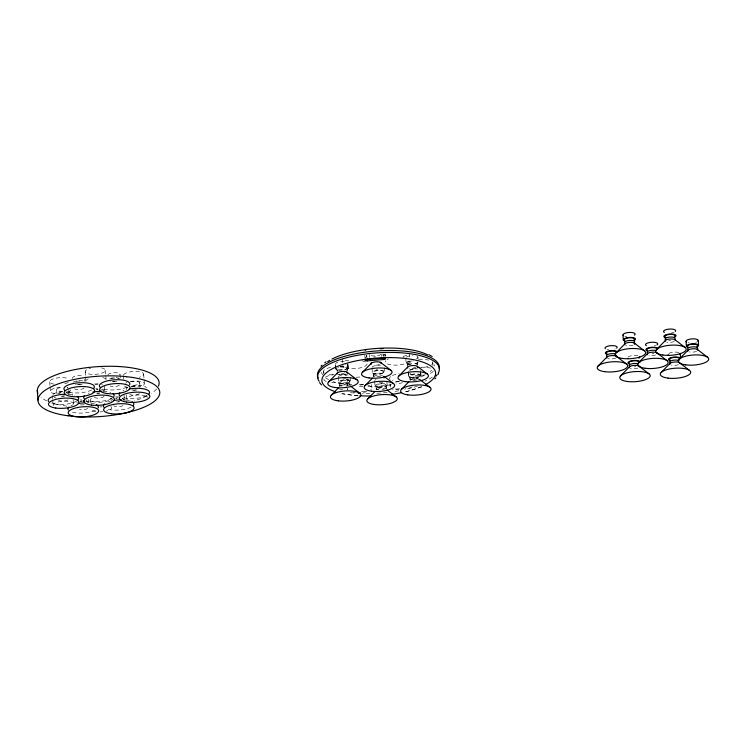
<?xml version="1.0" encoding="UTF-8"?>
<svg xmlns="http://www.w3.org/2000/svg" width="746" height="746" viewBox="0 0 746 746"><rect width="100%" height="100%" fill="white"/><g stroke="black" fill="none" stroke-linecap="round" stroke-linejoin="round"><path stroke-width="0.56" stroke-dasharray="3.73 2.8" d="M421.947 386.857L403.661 392.499M358.164 395.93L341.696 393.804M408.407 371.34L408.799 376.525M339.766 384.805L339.906 386.624L339.579 382.12M335.97 369.121L335.579 363.936L335.933 368.925M373.69 377.252L373.354 372.534M432.792 362.64L433.016 365.922M420.93 375.49A6.108 2.014 -4 0 0 411.699 374.371A6.108 2.014 -4 0 0 411.895 377.858A6.108 2.014 -4 0 0 420.93 375.49L420.66 371.508L420.893 375.285M419.923 375.555A5.091 1.679 -4 0 1 412.389 377.532A5.091 1.679 -4 0 1 412.221 374.623A5.091 1.679 -4 0 1 419.923 375.555L420.222 380.031M417.947 357.241L418.086 359.227M417.284 362.286L417.471 364.971M413.937 376.693L414.17 380.012M409.209 353.529L409.442 356.905M409.768 376.254L410.086 380.833M408.472 372.338L408.752 376.32M407.13 362.948L407.316 365.633M405.768 358.033L406.113 363.013A6.108 2.014 -4 0 0 409.815 364.626M389.953 383.789L390.111 386.018M385.123 353.893L385.29 356.28M386.866 381.001L387.146 384.983M384.936 356.467L384.777 354.191A12.206 4.038 -4 0 0 386.988 356.299M386.139 385.067L386.456 389.664M383.192 354.191L383.341 356.318M384.246 367.806L384.526 371.806A6.108 2.014 -4 0 1 375.48 374.156A6.108 2.014 -4 0 1 375.285 370.669A6.108 2.014 -4 0 1 384.526 371.788M382.996 353.93L383.146 356.056M383.509 371.853A5.091 1.679 -4 0 1 375.975 373.83A5.091 1.679 -4 0 1 375.816 370.921A5.091 1.679 -4 0 1 383.509 371.853L383.696 374.557M381.598 354.425L381.738 356.411M376.003 385.915L376.32 390.372M374.641 381.019L374.996 385.999M372.058 368.617L372.338 372.618M371.685 384.544L371.928 387.92M369.363 354.443L369.578 357.437M366.79 355.282L366.939 357.418M364.822 354.993L365.027 357.987M350.471 377.411L350.751 381.392A6.108 2.014 -4 0 1 341.659 383.742A6.108 2.014 -4 0 1 341.565 380.246A6.108 2.014 -4 0 1 350.751 381.392M349.734 381.458A5.091 1.679 -4 0 1 342.162 383.416A5.091 1.679 -4 0 1 342.078 380.497A5.091 1.679 -4 0 1 349.734 381.458L350.051 386.008M348.093 368.291L347.757 363.106L348.112 368.086M347.095 368.16L347.282 370.837M347.03 381.924L347.571 389.673A12.206 4.038 -4 0 1 347.757 388.778M342.302 358.817L342.61 363.227M338.218 377.206L338.563 382.185M336.94 368.85L337.136 371.536M323.354 371.527L323.531 373.998M146.971 395.492L147.121 397.618M143.689 374.166L143.987 378.427M144.062 379.49L144.36 383.742M139.707 382.819L139.987 386.81M126.54 394.904L126.839 399.157M123.388 375.546L123.836 381.933M123.995 394.485L124.34 399.474M119.994 374.324L120.274 378.325M111.219 401.46L110.995 398.261A10.174 3.366 -4 0 1 98.976 402.308A10.174 3.366 -4 0 1 91.357 398.271M105.456 370.361L105.755 374.623M105.829 375.686L106.128 379.938M104.263 385.906L104.617 390.895M90.695 399.483L90.993 403.745M88.671 399.436L88.886 402.43M85.156 371.583L85.454 375.844M85.529 376.907L85.827 381.159M84.68 379.313L84.82 381.318M73.136 399.623L73.434 403.875M68.791 388.759L69.145 393.757M56.64 389.785L56.92 393.776M52.462 395.678L52.686 398.877M52.761 399.94L53.134 405.255M49.702 381.812L50.001 386.064M50.075 387.127L50.374 391.389M347.757 363.106L348.065 367.881M420.585 370.51L420.912 375.695M380.619 376.31A5.091 1.679 -4 0 1 373.653 375.536A5.091 1.679 -4 0 1 378.595 373.205A5.091 1.679 -4 0 1 383.593 374.902M373.774 376.786A5.091 1.679 -4 0 1 377.355 375.266A5.091 1.679 -4 0 1 382.446 375.415M377.588 369.27A6.108 2.014 -4 0 1 376.282 369.27M372.012 367.433A6.108 2.014 -4 0 1 380.469 365.214M341.957 386.036A5.091 1.679 -4 0 1 340.67 383.77A5.091 1.679 -4 0 1 347.729 382.903A5.091 1.679 -4 0 1 349.016 385.169A5.091 1.679 -4 0 0 340.325 386.008M347.664 385.701A5.091 1.679 -4 0 1 345.911 386.055M346.163 378.623A6.108 2.014 -4 0 1 343.113 378.865M338.339 376.786A6.108 2.014 -4 0 1 342.582 374.977A6.108 2.014 -4 0 1 348.671 375.126M378.763 389.794A5.091 1.679 -4 0 1 376.926 387.566A5.091 1.679 -4 0 1 384.05 386.596A5.091 1.679 -4 0 1 385.393 388.89M384.302 389.328A5.091 1.679 -4 0 1 382.036 389.794M376.646 389.785A5.091 1.679 -4 0 1 380.702 388.461A5.091 1.679 -4 0 1 385.477 388.834M382.773 382.288A6.108 2.014 -4 0 1 379.425 382.567M374.772 380.451A6.108 2.014 -4 0 1 376.143 379.462M383.714 378.567A6.108 2.014 -4 0 1 384.246 378.642M416.66 380.078A5.091 1.679 -4 0 1 409.955 378.856A5.091 1.679 -4 0 1 416.93 376.907A5.091 1.679 -4 0 1 418.786 379.49M410.244 380.404A5.091 1.679 -4 0 1 414.776 378.847A5.091 1.679 -4 0 1 419.849 379.555M409.302 370.193A6.108 2.014 -4 0 1 417.676 369M418.18 362.64A6.108 2.014 -4 0 1 416.026 363.955M406.113 363.004A6.108 2.014 -4 0 1 409.806 360.905M417.042 361.801A5.091 1.679 -4 0 1 415.391 363.731M411.214 364.328A5.091 1.679 -4 0 1 407.232 362.603A5.091 1.679 -4 0 1 413.2 360.905M407.344 365.456A5.091 1.679 -4 0 1 407.549 365.102M408.221 364.598A5.091 1.679 -4 0 1 413.387 363.582A5.091 1.679 -4 0 1 417.359 364.635M415.923 368.263A5.091 1.679 -4 0 1 409.274 368.71M416.921 356.196A6.108 2.014 -4 0 1 415.681 358.975M406.253 357.194A6.108 2.014 -4 0 1 413.051 355.581M373.746 357.138A6.108 2.014 -4 0 1 375.947 356.886M379.416 364.589A5.091 1.679 -4 0 1 373.047 365.046M381.029 354.397A6.108 2.014 -4 0 1 375.844 355.926A6.108 2.014 -4 0 1 370.23 355.301M340.064 366.715A6.108 2.014 -4 0 1 347.683 367.405A6.108 2.014 -4 0 1 344.559 370.184M337.929 370.258A6.108 2.014 -4 0 1 336.157 368.319M340.39 367.013A5.091 1.679 -4 0 1 347.086 368.291A5.091 1.679 -4 0 1 339.822 370.156A5.091 1.679 -4 0 1 338.619 367.47M337.211 371.191A5.091 1.679 -4 0 1 337.658 370.725M338.805 370.147A5.091 1.679 -4 0 1 346.825 370.193M346.079 374.007A5.091 1.679 -4 0 1 338.404 374.408M346.181 364.598A6.108 2.014 -4 0 1 345.762 364.766M335.905 364.533A6.108 2.014 -4 0 1 338.33 362.043A6.108 2.014 -4 0 1 345.771 361.773M347.739 378.893A12.206 4.038 -4 0 1 330.077 382.353M326.328 381.486A12.206 4.038 -4 0 1 334.189 374.576M338.656 374.343A12.206 4.038 -4 0 1 346.797 375.872M344.689 372.888A12.206 4.038 -4 0 1 338.525 374.529M332.949 374.902A12.206 4.038 -4 0 1 327.494 374.333M324.09 372.888A12.206 4.038 -4 0 1 333.024 366.995M340.418 366.78A12.206 4.038 -4 0 1 347.711 370.137M361.875 360.831A12.206 4.038 -4 0 1 360.654 367.806A12.206 4.038 -4 0 1 342.768 365.381M366.267 355.255A12.206 4.038 -4 0 1 365.074 358.22M348.755 360.859A12.206 4.038 -4 0 1 344.783 360.001M409.498 360.971A12.206 4.038 -4 0 1 394.97 365.13A12.206 4.038 -4 0 1 385.673 360.775M386.988 359.628A12.206 4.038 -4 0 1 388.48 358.863M402.887 357.054A12.206 4.038 -4 0 1 403.847 357.175M406.719 355.171A12.206 4.038 -4 0 1 402.476 356.616M433.267 371.042A12.206 4.038 -4 0 1 429.09 373.895M425.351 374.856A12.206 4.038 -4 0 1 410.16 373.737M410.002 370.389A12.206 4.038 -4 0 1 416.175 367.937M420.38 367.33A12.206 4.038 -4 0 1 431.897 368.738M432.344 361.81A12.206 4.038 -4 0 1 431.682 364.673M427.943 366.435A12.206 4.038 -4 0 1 421.425 367.638M415.755 367.666A12.206 4.038 -4 0 1 413.582 367.396M408.472 364.673A12.206 4.038 -4 0 1 413.396 360.85M418.748 359.777A12.206 4.038 -4 0 1 428.67 360.113M412.314 386.866A12.206 4.038 -4 0 1 405.087 388.946M399.063 389.281A12.206 4.038 -4 0 1 394.41 388.759M390.69 387.137A12.206 4.038 -4 0 1 391.128 384.265M395.529 382.241A12.206 4.038 -4 0 1 399.492 381.42M409.573 373.933A12.206 4.038 -4 0 1 408.519 380.46M399.371 381.635A12.206 4.038 -4 0 1 392.275 380.647M390.158 379.481A12.206 4.038 -4 0 1 390.587 376.599M392.415 375.508A12.206 4.038 -4 0 1 399.194 373.727M367.937 385.253A12.206 4.038 -4 0 1 370.669 389.86M366.967 391.557A12.206 4.038 -4 0 1 361.969 392.592M355.357 392.797A12.206 4.038 -4 0 1 353.39 392.601M359.246 384.74A12.206 4.038 -4 0 1 364.132 384.703M363.936 384.526A12.206 4.038 -4 0 1 357.968 385.188M351.916 384.787A12.206 4.038 -4 0 1 349.165 379.425M356.131 377.364A12.206 4.038 -4 0 1 361.306 376.972M417.527 386.064A61.041 20.179 -4 0 1 404.752 389.58M398.728 390.783A61.041 20.179 -4 0 1 392.471 391.781M387.127 392.452A61.041 20.179 -4 0 1 376.282 393.319M369.792 393.524A61.041 20.179 -4 0 1 362.342 393.468M354.145 393.021A61.041 20.179 -4 0 1 350.228 392.638M421.481 386.596A56.976 18.827 -4 0 1 404.173 392.098M357.912 395.66A56.976 18.827 -4 0 1 342.274 393.552M432.316 377.075A61.041 20.179 -4 0 1 425.071 381.122M399.614 388.675A61.041 20.179 -4 0 1 392.331 389.869M365.381 391.622A61.041 20.179 -4 0 1 360.122 391.482M342.703 389.673A61.041 20.179 -4 0 1 339.271 389.002M434.853 364.71A56.976 18.827 -4 0 1 434.489 366.072M431.692 370.175A56.976 18.827 -4 0 1 430.2 371.517M424.185 375.397A56.976 18.827 -4 0 1 412.939 379.966M402.598 382.726A56.976 18.827 -4 0 1 396.014 384.013M391.137 384.777A56.976 18.827 -4 0 1 366.967 386.419M363.022 386.363A56.976 18.827 -4 0 1 357.241 386.083M348.186 385.132A56.976 18.827 -4 0 1 333.173 381.588M328.669 379.63A56.976 18.827 -4 0 1 323.82 376.236M322.748 374.996A56.976 18.827 -4 0 1 321.461 372.422M653.86 353.427A5.091 1.679 -4 0 1 652.023 353.641M655.575 354.937A5.091 1.679 -4 0 1 648.927 355.338M655.753 345.51A6.108 2.014 -4 0 1 654.214 345.948M615.804 358.033A5.091 1.679 -4 0 1 607.897 358.602M615.226 348.914A6.108 2.014 -4 0 1 614.741 349.072M608.643 349.688A6.108 2.014 -4 0 1 607.067 349.454M635.797 366.65A5.091 1.679 -4 0 1 634.268 366.836M637.783 368.076A5.091 1.679 -4 0 1 630.37 368.384M627.955 357.12A6.108 2.014 -4 0 1 633.13 355.506A6.108 2.014 -4 0 1 638.874 356.14M678.478 364.617A5.091 1.679 -4 0 1 671.297 365.102M668.826 353.445A6.108 2.014 -4 0 1 678.897 352.532M696.615 351.338A5.091 1.679 -4 0 1 689.192 351.879M696.708 341.938A6.108 2.014 -4 0 1 695.794 342.274M689.136 342.834A6.108 2.014 -4 0 1 688.11 342.656M670.729 340.381A5.091 1.679 -4 0 1 668.742 340.446M674.225 341.463A5.091 1.679 -4 0 1 666.821 342.116M674.095 332.156A6.108 2.014 -4 0 1 671.54 332.875M633.121 345.1A5.091 1.679 -4 0 1 625.726 345.342M626.677 336.483A6.108 2.014 -4 0 1 624.7 336.157M156.548 389.03A61.041 20.179 -4 0 1 151.485 393.329M146.738 396.042A61.041 20.179 -4 0 1 134.401 400.854M102.165 406.775A61.041 20.179 -4 0 1 99.992 406.943M66.795 406.122A61.041 20.179 -4 0 1 51.922 402.868M46.756 400.863A61.041 20.179 -4 0 1 41.002 397.348M66.058 392.321A6.108 2.014 -4 0 1 68.865 394.522M64.557 396.135A6.108 2.014 -4 0 1 61.2 396.303M57.759 393.599A6.108 2.014 -4 0 1 62.673 392.275M62.561 391.305A6.108 2.014 -4 0 1 56.631 389.692A6.108 2.014 -4 0 1 62.319 387.277M67.187 387.622A6.108 2.014 -4 0 1 67.933 387.901M66.002 392.713A5.091 1.679 -4 0 1 68.11 394.149M64.315 395.818A5.091 1.679 -4 0 1 62.468 395.977M58.925 393.552A5.091 1.679 -4 0 1 60.445 392.983M76.679 401.05A15.265 5.045 -4 0 1 51.25 403.185M68.1 394.289A15.265 5.045 -4 0 1 74.6 395.259M68.073 399.781A5.091 1.679 -4 0 1 63.009 401.096A5.091 1.679 -4 0 1 58.505 400.108M85.967 400.928A6.108 2.014 -4 0 1 88.783 402.84M84.139 404.733A6.108 2.014 -4 0 1 79.151 404.696M76.801 402.859A6.108 2.014 -4 0 1 77.332 402.29M80.251 401.171A6.108 2.014 -4 0 1 82.06 400.882M81.948 399.903A6.108 2.014 -4 0 1 80.251 399.875M85.827 401.311A5.091 1.679 -4 0 1 87.786 402.84M80.214 401.553A5.091 1.679 -4 0 1 82.181 401.217M95.348 410.244A15.265 5.045 -4 0 1 70.889 411.736M70.954 405.712A15.265 5.045 -4 0 1 72.94 404.864M91.096 403.166A15.265 5.045 -4 0 1 94.444 403.884M87.702 408.435A5.091 1.679 -4 0 1 79.384 409.34M122.185 398.084A6.108 2.014 -4 0 1 124.069 400.108M119.528 401.768A6.108 2.014 -4 0 1 116.451 401.917M112.189 400.061A6.108 2.014 -4 0 1 112.916 399.231M115.844 398.168A6.108 2.014 -4 0 1 118.194 397.86M118.577 396.853A6.108 2.014 -4 0 1 115.509 396.891M122.204 398.569A5.091 1.679 -4 0 1 123.099 400.07M119.313 401.46A5.091 1.679 -4 0 1 118.297 401.553M115.826 398.541A5.091 1.679 -4 0 1 116.702 398.364M131.128 407.102A15.265 5.045 -4 0 1 105.941 408.594M107.993 402.038A15.265 5.045 -4 0 1 110.156 401.32M123.109 399.893A15.265 5.045 -4 0 1 130.466 401.087M123.053 405.535A5.091 1.679 -4 0 1 118.11 406.71A5.091 1.679 -4 0 1 113.774 405.815M137.124 389.86A6.108 2.014 -4 0 1 131.538 390.326M131.371 386.652A6.108 2.014 -4 0 1 139.194 386.95M130.485 381.793A6.108 2.014 -4 0 1 139.679 382.717A6.108 2.014 -4 0 1 131.762 385.365M135.688 389.794A5.091 1.679 -4 0 1 131.482 389.944M131.361 387.034A5.091 1.679 -4 0 1 137.702 386.941M146.757 395.594A15.265 5.045 -4 0 1 122.157 397.236M122.894 390.82A15.265 5.045 -4 0 1 123.995 390.382M139.297 393.496A5.091 1.679 -4 0 1 134.914 395.082A5.091 1.679 -4 0 1 129.748 394.447M116.796 381.42A6.108 2.014 -4 0 1 110.156 381.486M109.746 378.66A6.108 2.014 -4 0 1 119.789 378.548M107.834 374.958A6.108 2.014 -4 0 1 114.987 372.683A6.108 2.014 -4 0 1 119.761 374.93M114.865 381.374A5.091 1.679 -4 0 1 112.003 381.383M111.238 378.567A5.091 1.679 -4 0 1 118.623 378.604M126.811 387.127A15.265 5.045 -4 0 1 102.351 388.629M119.341 385.178A5.091 1.679 -4 0 1 115.024 386.512A5.091 1.679 -4 0 1 110.24 385.99M82.181 384.181A6.108 2.014 -4 0 1 75.327 384.591M73.192 382.269A6.108 2.014 -4 0 1 78.507 380.712A6.108 2.014 -4 0 1 84.149 381.411M72.493 378.511A6.108 2.014 -4 0 1 75.57 376.115A6.108 2.014 -4 0 1 82.815 376.04M80.344 384.218A5.091 1.679 -4 0 1 75.514 384.199M76.372 381.383A5.091 1.679 -4 0 1 82.75 381.411M91.674 389.934A15.265 5.045 -4 0 1 67.299 391.743M84.13 387.855A5.091 1.679 -4 0 1 79.682 389.477A5.091 1.679 -4 0 1 74.488 388.787M101.465 389.337A6.108 2.014 -4 0 1 104.123 391.734M99.805 393.189A6.108 2.014 -4 0 1 96.719 393.338M96.122 389.58A6.108 2.014 -4 0 1 97.847 389.328M97.605 388.349A6.108 2.014 -4 0 1 95.786 388.312M95.264 384.703A6.108 2.014 -4 0 1 98.118 384.283M101.642 384.423A6.108 2.014 -4 0 1 102.538 384.619M102.472 389.99A5.091 1.679 -4 0 1 103.498 391.314M99.591 392.872A5.091 1.679 -4 0 1 97.017 392.993M96.971 389.785A5.091 1.679 -4 0 1 97.959 389.654M112.208 398.038A15.265 5.045 -4 0 1 86.219 400.015M88.261 393.459A15.265 5.045 -4 0 1 89.324 393.077M103.386 391.305A15.265 5.045 -4 0 1 110.734 392.508M103.936 396.257A5.091 1.679 -4 0 1 99.432 398.056A5.091 1.679 -4 0 1 94.043 397.236M98.071 383.714A10.174 3.366 -4 0 1 94.472 383.976M85.846 381.402A10.174 3.366 -4 0 1 88.849 378.595M102.678 377.597A10.174 3.366 -4 0 1 106.035 379.462M101.447 367.909A10.174 3.366 -4 0 1 102.444 372.925A10.174 3.366 -4 0 1 87.142 373.485A10.174 3.366 -4 0 1 90.499 368.3M130.494 381.532A10.174 3.366 -4 0 1 143.372 382.409A10.174 3.366 -4 0 1 139.232 387.053M127.697 387.426A10.174 3.366 -4 0 1 124.517 386.046M125.58 383.202A10.174 3.366 -4 0 1 126.904 382.549M123.584 374.818A10.174 3.366 -4 0 1 139.185 371.704A10.174 3.366 -4 0 1 139.176 377.308M127.025 377.849A10.174 3.366 -4 0 1 126.484 377.718M129.114 401.003A10.174 3.366 -4 0 1 132.713 395.594A10.174 3.366 -4 0 1 146.962 397.152M126.223 389.813A10.174 3.366 -4 0 1 127.939 387.426M131.716 386.092A10.174 3.366 -4 0 1 146.393 387.799M110.781 406.495A10.174 3.366 -4 0 1 106.324 411.121M102.892 411.708A10.174 3.366 -4 0 1 100.011 411.885M95.973 411.624A10.174 3.366 -4 0 1 91.609 408.332M53.264 405.731A10.174 3.366 -4 0 1 64.911 401.143A10.174 3.366 -4 0 1 72.278 405.572M66.674 391.65A10.174 3.366 -4 0 1 72.399 395.277M56.099 397.982A10.174 3.366 -4 0 1 54.169 397.385M53.041 394.466A10.174 3.366 -4 0 1 62.44 391.631M70.656 389.85A10.174 3.366 -4 0 1 66.347 393.011M54.766 393.757A10.174 3.366 -4 0 1 51.11 389.934A10.174 3.366 -4 0 1 62.263 387.193M67.392 387.706A10.174 3.366 -4 0 1 67.905 387.845M68.212 382.428A10.174 3.366 -4 0 1 63.102 384.031M54.104 384.171A10.174 3.366 -4 0 1 53.152 378.921A10.174 3.366 -4 0 1 68.893 378.949M377.896 387.416A6.108 2.014 -4 0 0 387.155 385.16A6.108 2.014 -4 0 0 378.157 383.901A6.108 2.014 -4 0 0 377.896 387.416M378.427 387.09A5.091 1.679 -4 0 0 386.148 385.216A5.091 1.679 -4 0 0 378.642 384.162A5.091 1.679 -4 0 0 378.427 387.09"/><path stroke-width="1.12" d="M438.228 374.305L438.555 373.606M321.022 366.137L321.936 365.158M434.899 378.865L435.823 377.886M328.52 382.036L337.649 372.748M331.317 395.156L338.525 387.827M362.37 372.366L371.34 363.246M364.925 385.738L372.44 378.101M367.647 398.942L374.986 391.473M398.858 375.984L407.68 367.023M401.339 389.44L408.948 381.7M598.012 366.109L606.871 357.11M616.065 352.821L624.999 343.747M620.476 376.003L629.484 366.836M638.529 362.715L647.5 353.595M656.433 349.594L665.441 340.428M661.161 372.44L670.085 363.358M679.056 359.311L687.915 350.312M324.734 362.78L326.039 361.838M380.311 348.802L382.623 348.606A2.033 0.671 -4 0 1 382.996 348.587M365.111 359.18L365.195 360.374A2.033 0.671 -4 0 0 367.349 360.868L383.565 359.516A2.033 0.671 -4 0 0 385.458 358.677L385.374 357.483M428.81 354.62L432.167 356.513M679.392 362.649L689.565 370.445M634.305 343.039L644.479 350.825M420.632 380.171L430.004 387.342M346.955 372.114L357.175 379.947M697.463 349.51L707.73 357.381M675.009 339.766L685.089 347.496M657.067 353.007L667.204 360.775M639.052 366.183L649.141 373.914M616.42 356.308L626.677 364.179M417.238 366.295L427.272 373.988M380.908 362.659L391.044 370.426M384.423 376.618L393.59 383.64M387.071 389.916L396.312 397.003M350.601 386.167L359.721 393.161M321.517 384.983L319.53 382.642M698.209 340.381L698.564 345.361M686.05 341.398L686.404 346.377M680.249 353.697L680.594 358.677M622.975 334.879L623.32 339.859M383.416 357.381L383.565 359.516M367.2 358.742L367.349 360.868M37.3 390.503L37.971 400.08M383.808 376.338A5.091 1.679 -4 0 1 383.826 376.581M407.68 368.02A5.091 1.679 -4 0 1 412.435 365.54A5.091 1.679 -4 0 1 417.424 367.358M380.404 362.155A5.091 1.679 -4 0 1 380.124 362.314M371.396 362.603A5.091 1.679 -4 0 1 371.2 362.463M371.238 364.281A5.091 1.679 -4 0 1 376.152 361.829A5.091 1.679 -4 0 1 380.973 363.694M337.537 373.942A5.091 1.679 -4 0 1 342.134 371.433A5.091 1.679 -4 0 1 347.263 373.205M360.243 392.76A12.206 4.038 -4 0 1 358.509 392.853M365.195 360.374A2.033 0.671 -4 0 1 367.088 359.544L383.295 358.183A2.033 0.671 -4 0 1 385.458 358.677M365.167 350.219A2.033 0.671 -4 0 1 365.866 350.042M319.204 381.299A61.041 20.179 -4 0 1 377.429 352.821A61.041 20.179 -4 0 1 438.219 373.205M437.221 374.669A61.041 20.179 -4 0 1 435.916 376.133M360.262 393.403A61.041 20.179 -4 0 1 358.192 393.301M335.551 391.762A56.976 18.827 -4 0 1 338.171 366.109A56.976 18.827 -4 0 1 414.888 359.982A56.976 18.827 -4 0 1 425.63 384.563M401.423 392.694A56.976 18.827 -4 0 1 391.799 394.354M370.641 395.986A56.976 18.827 -4 0 1 359.814 395.772M318.216 378.026A61.041 20.179 -4 0 1 375.117 351.068A61.041 20.179 -4 0 1 439.18 368.356M327.718 361.605A56.976 18.827 -4 0 1 329.732 360.309M331.989 359.05A56.976 18.827 -4 0 1 427.495 354.816M418.655 367.517A12.206 4.038 -4 0 1 419.513 367.414M647.09 350.788A6.108 2.014 -4 0 1 649.841 347.505A6.108 2.014 -4 0 1 658.037 348.755M647.369 350.275A5.091 1.679 -4 0 1 651.631 347.608A5.091 1.679 -4 0 1 656.788 349.482M647.798 353.091A5.091 1.679 -4 0 1 649.309 350.732A5.091 1.679 -4 0 1 656.21 350.685M647.509 354.742A5.091 1.679 -4 0 1 651.407 352.261A5.091 1.679 -4 0 1 657.357 353.557M646.39 345.65A6.108 2.014 -4 0 1 647.621 343.001A6.108 2.014 -4 0 1 655.464 342.479A6.108 2.014 -4 0 1 656.918 344.95M606.964 354.313A6.108 2.014 -4 0 1 608.531 351.068A6.108 2.014 -4 0 1 617.343 351.804M606.852 353.669A5.091 1.679 -4 0 1 610.62 351.049A5.091 1.679 -4 0 1 616.476 352.55M616.588 355.394A5.091 1.679 -4 0 1 616.457 355.562M606.843 356.215A5.091 1.679 -4 0 1 609.221 354.014A5.091 1.679 -4 0 1 615.683 354.08M606.88 358.033A5.091 1.679 -4 0 1 611.067 355.637A5.091 1.679 -4 0 1 616.83 356.961M605.351 348.718A6.108 2.014 -4 0 1 611.3 345.65A6.108 2.014 -4 0 1 616.672 348.149M629.074 363.973A6.108 2.014 -4 0 1 632.319 360.635A6.108 2.014 -4 0 1 640.049 362.258M629.176 363.311A5.091 1.679 -4 0 1 634.314 360.775A5.091 1.679 -4 0 1 638.529 362.938M630.081 366.407A5.091 1.679 -4 0 1 631.163 363.983A5.091 1.679 -4 0 1 638.259 363.899M629.316 367.694A5.091 1.679 -4 0 1 633.736 365.428A5.091 1.679 -4 0 1 639.378 366.687M639.676 356.868A6.108 2.014 -4 0 1 638.828 358.22M628.095 358.677A6.108 2.014 -4 0 1 627.862 358.5M670.141 360.756A6.108 2.014 -4 0 1 671.904 357.409A6.108 2.014 -4 0 1 680.557 358.472M670.281 360.271A5.091 1.679 -4 0 1 673.778 357.455A5.091 1.679 -4 0 1 679.354 359.274M670.234 362.836A5.091 1.679 -4 0 1 672.267 360.43A5.091 1.679 -4 0 1 679.149 360.672M669.889 364.365A5.091 1.679 -4 0 1 674.375 362.024A5.091 1.679 -4 0 1 679.895 363.451M680.11 353.296A6.108 2.014 -4 0 1 679.97 354.331M668.808 355.394A6.108 2.014 -4 0 1 668.099 354.695M688.008 347.524A6.108 2.014 -4 0 1 688.194 344.699A6.108 2.014 -4 0 1 696.652 344.139A6.108 2.014 -4 0 1 697.062 346.918M688.129 347.011A5.091 1.679 -4 0 1 692.148 344.204A5.091 1.679 -4 0 1 697.128 346.256M688.605 349.818A5.091 1.679 -4 0 1 689.09 347.58A5.091 1.679 -4 0 1 695.748 347.021A5.091 1.679 -4 0 1 697.09 349.1M687.84 351.124A5.091 1.679 -4 0 1 692.475 348.802A5.091 1.679 -4 0 1 697.864 350.284M686.628 342.097A6.108 2.014 -4 0 1 691.738 338.898A6.108 2.014 -4 0 1 697.93 341.146M665.842 337.807A6.108 2.014 -4 0 1 665.301 335.038A6.108 2.014 -4 0 1 673.731 334.245A6.108 2.014 -4 0 1 674.813 336.968M665.563 337.192A5.091 1.679 -4 0 1 669.283 334.432A5.091 1.679 -4 0 1 674.822 336.213M665.749 339.868A5.091 1.679 -4 0 1 666.868 337.649A5.091 1.679 -4 0 1 673.442 337.257A5.091 1.679 -4 0 1 674.459 339.355M665.264 341.276A5.091 1.679 -4 0 1 670.048 338.992A5.091 1.679 -4 0 1 675.307 340.512M664.341 332.436A6.108 2.014 -4 0 1 669.087 329.098A6.108 2.014 -4 0 1 675.27 331.457M624.672 341.025A6.108 2.014 -4 0 1 625.297 338.227A6.108 2.014 -4 0 1 633.634 337.742A6.108 2.014 -4 0 1 634.063 340.474M624.747 340.409A5.091 1.679 -4 0 1 629.661 337.761A5.091 1.679 -4 0 1 633.858 339.999M625.381 343.337A5.091 1.679 -4 0 1 626.276 341.071A5.091 1.679 -4 0 1 632.99 340.67A5.091 1.679 -4 0 1 633.774 342.843M624.794 344.755A5.091 1.679 -4 0 1 630.006 342.358A5.091 1.679 -4 0 1 634.52 344.316M623.47 335.625A6.108 2.014 -4 0 1 629.363 332.436A6.108 2.014 -4 0 1 634.398 335.122M37.869 393.347A61.041 20.179 -4 0 1 98.603 366.594A61.041 20.179 -4 0 1 158.45 386.092M77.192 396.368A15.265 5.045 -4 0 1 77.92 400.043M48.658 401.553A15.265 5.045 -4 0 1 65.219 394.261M83.291 400.798A6.108 2.014 -4 0 1 84.447 400.798M83.207 401.143A5.091 1.679 -4 0 1 84.624 401.161M96.262 404.584A15.265 5.045 -4 0 1 98.136 407.95M68.306 410.02A15.265 5.045 -4 0 1 68.949 407.036M78.265 403.493A15.265 5.045 -4 0 1 84.391 402.859M131.986 401.749A15.265 5.045 -4 0 1 133.152 405.591M104.104 407.447A15.265 5.045 -4 0 1 104.599 403.894M113.961 400.471A15.265 5.045 -4 0 1 121.589 399.856M129.207 389.002A15.265 5.045 -4 0 1 144.929 389.151A15.265 5.045 -4 0 1 148.827 394.093M119.574 395.604A15.265 5.045 -4 0 1 119.845 392.797M100.188 387.379A15.265 5.045 -4 0 1 113.495 379.891A15.265 5.045 -4 0 1 129.59 384.833M64.65 390.279A15.265 5.045 -4 0 1 79.085 382.782A15.265 5.045 -4 0 1 93.698 388.424M112.87 393.552A15.265 5.045 -4 0 1 113.812 396.48M84.382 398.858A15.265 5.045 -4 0 1 84.335 395.828M92.868 392.144A15.265 5.045 -4 0 1 101.857 391.277M97.362 405.637A10.174 3.366 -4 0 1 98.034 405.507M371.415 391.184A15.265 5.045 -4 0 0 394.643 385.589A15.265 5.045 -4 0 0 372.207 382.381A15.265 5.045 -4 0 0 371.415 391.184M335.001 387.482A15.265 5.045 -4 0 0 358.229 381.887A15.265 5.045 -4 0 0 335.803 378.679A15.265 5.045 -4 0 0 335.001 387.482M338.264 400.844A15.265 5.045 -4 0 0 360.877 394.932A15.265 5.045 -4 0 0 337.807 392.126A15.265 5.045 -4 0 0 338.264 400.844M374.361 404.509A15.265 5.045 -4 0 0 397.292 398.756A15.265 5.045 -4 0 0 374.529 395.744A15.265 5.045 -4 0 0 374.361 404.509M407.829 394.876A15.265 5.045 -4 0 0 431.057 389.291A15.265 5.045 -4 0 0 408.621 386.083A15.265 5.045 -4 0 0 407.829 394.876M405.815 381.672A15.265 5.045 -4 0 0 428.428 375.76A15.265 5.045 -4 0 0 405.358 372.953A15.265 5.045 -4 0 0 405.815 381.672M369.084 377.933A15.265 5.045 -4 0 0 392.014 372.179A15.265 5.045 -4 0 0 369.261 369.167A15.265 5.045 -4 0 0 369.084 377.933M645.253 368.282A15.265 5.045 -4 0 0 668.174 362.528A15.265 5.045 -4 0 0 645.421 359.516A15.265 5.045 -4 0 0 645.253 368.282M604.726 371.685A15.265 5.045 -4 0 0 627.656 365.922A15.265 5.045 -4 0 0 604.894 362.92A15.265 5.045 -4 0 0 604.726 371.685M626.966 381.448A15.265 5.045 -4 0 0 650.195 375.853A15.265 5.045 -4 0 0 627.759 372.646A15.265 5.045 -4 0 0 626.966 381.448M668.108 378.129A15.265 5.045 -4 0 0 690.721 372.217A15.265 5.045 -4 0 0 667.651 369.41A15.265 5.045 -4 0 0 668.108 378.129M685.77 364.887A15.265 5.045 -4 0 0 708.7 359.134A15.265 5.045 -4 0 0 685.947 356.122A15.265 5.045 -4 0 0 685.77 364.887M662.914 355.031A15.265 5.045 -4 0 0 686.152 349.445A15.265 5.045 -4 0 0 663.716 346.237A15.265 5.045 -4 0 0 662.914 355.031M623.022 358.518A15.265 5.045 -4 0 0 645.626 352.597A15.265 5.045 -4 0 0 622.565 349.79A15.265 5.045 -4 0 0 623.022 358.518M68.091 415.783A61.041 20.179 -4 0 0 159.793 392.76A61.041 20.179 -4 0 0 68.763 380.721A61.041 20.179 -4 0 0 68.091 415.783M55.754 408.034A15.265 5.045 -4 0 0 78.917 402.402A15.265 5.045 -4 0 0 56.407 399.241A15.265 5.045 -4 0 0 55.754 408.034M76.055 416.688A15.265 5.045 -4 0 0 98.64 410.766A15.265 5.045 -4 0 0 75.56 407.969A15.265 5.045 -4 0 0 76.055 416.688M111.387 413.704A15.265 5.045 -4 0 0 134.103 407.838A15.265 5.045 -4 0 0 111.135 404.957A15.265 5.045 -4 0 0 111.387 413.704M126.661 402.085A15.265 5.045 -4 0 0 149.825 396.452A15.265 5.045 -4 0 0 127.324 393.291A15.265 5.045 -4 0 0 126.661 402.085M107.508 393.58A15.265 5.045 -4 0 0 130.102 387.65A15.265 5.045 -4 0 0 107.023 384.852A15.265 5.045 -4 0 0 107.508 393.58M71.933 396.536A15.265 5.045 -4 0 0 94.649 390.671A15.265 5.045 -4 0 0 71.681 387.799A15.265 5.045 -4 0 0 71.933 396.536M91.665 405.115A15.265 5.045 -4 0 0 114.38 399.25A15.265 5.045 -4 0 0 91.413 396.378A15.265 5.045 -4 0 0 91.665 405.115"/></g></svg>
